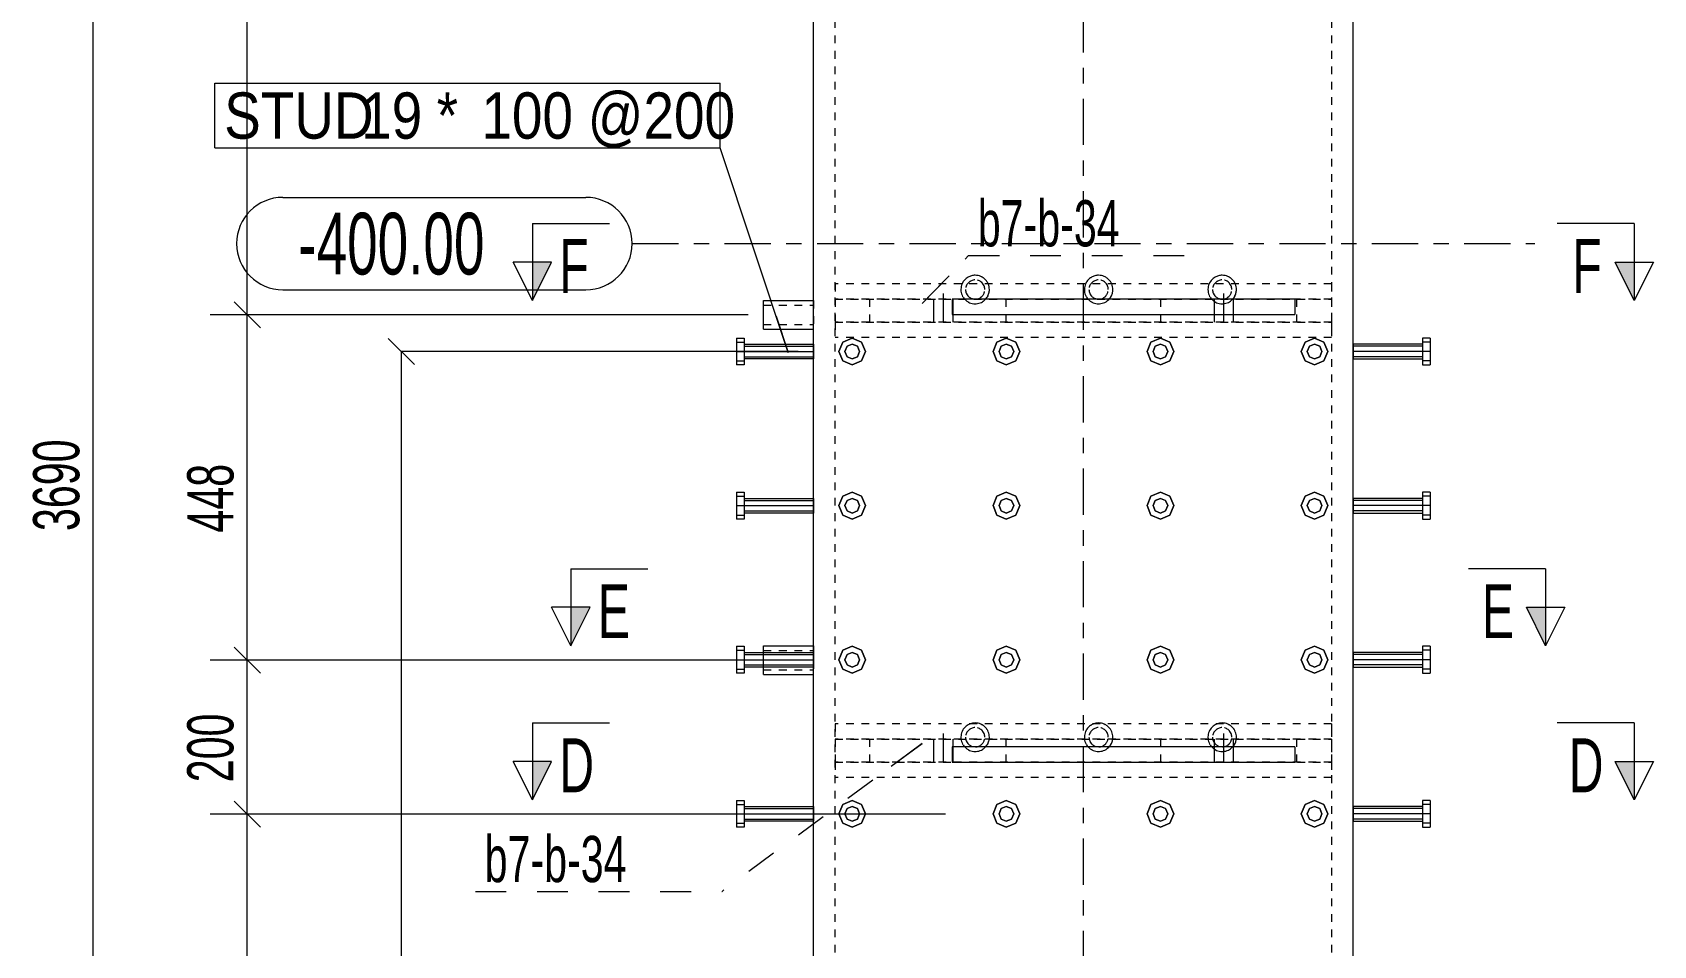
# Model space of a CAD drawing. Header units: millimetres. Extents: x 5 to 599, y 5 to 425.
# Drawn here: x 64.1 to 169.3, y 178.1 to 237.4 of the extents above; entities that cross this region are included whole.
import ezdxf

# ---------------------------------------------------------------- set-up
doc = ezdxf.new("R2010")
doc.units = ezdxf.units.MM
for name, pattern in [('XKITLINE00', [0]), ('XKITLINE02', [4, 2, -2]), ('XKITLINE03', [6, 3, -1, 1, -1]), ('XKITLINE04', [3, 0.5, -0.5, 0.5, -0.5, 0.5, -0.5])]:
    doc.linetypes.add(name, pattern=pattern)
for name, color, linetype, lineweight in [('Bolt', 7, 'Continuous', 0), ('BoltMark', 3, 'Continuous', 0), ('Part', 2, 'Continuous', 0), ('PartMark', 3, 'Continuous', 0), ('S-GRID', 1, 'Continuous', 0), ('Section', 6, 'Continuous', 0), ('Z-DIMENSIONS', 1, 'Continuous', 0)]:
    doc.layers.add(name, color=color, linetype=linetype, lineweight=lineweight)
doc.styles.add('$TD_AUDIT_GENERATED_(456E)', font='ARIAL.TTF')
doc.styles.add('romsim', font='ARIAL.TTF')

# ---------------------------------------------------------------- blocks, each defined once
blk = doc.blocks.new('*A5')
at = {"layer": 'S-GRID', "color": 1, "linetype": 'XKITLINE03', "lineweight": 0}
blk.add_line((132.32, 98.05), (132.32, 306.98), dxfattribs=at)
blk = doc.blocks.new('*A6')
at = {"layer": 'Bolt', "color": 2, "linetype": 'XKITLINE02', "lineweight": 0}
for p, q in [((140.8, 191.5), (140.8, 190)), ((141.42, 191.87), (141.42, 190)), ((142.05, 191.5), (142.05, 190))]:
    blk.add_line(p, q, dxfattribs=at)
blk = doc.blocks.new('*A7')
at = {"layer": 'Bolt', "color": 2, "linetype": 'XKITLINE02', "lineweight": 0}
for p, q in [((122.6, 191.5), (122.6, 190)), ((123.22, 191.87), (123.22, 190)), ((123.85, 191.5), (123.85, 190))]:
    blk.add_line(p, q, dxfattribs=at)
blk = doc.blocks.new('*A8')
at = {"layer": 'Bolt', "color": 2, "linetype": 'XKITLINE02', "lineweight": 0}
for p, q in [((140.8, 220.05), (140.8, 218.55)), ((141.42, 220.42), (141.42, 218.55)), ((142.05, 220.05), (142.05, 218.55))]:
    blk.add_line(p, q, dxfattribs=at)
blk = doc.blocks.new('*A9')
at = {"layer": 'Bolt', "color": 2, "linetype": 'XKITLINE02', "lineweight": 0}
for p, q in [((122.6, 220.05), (122.6, 218.55)), ((123.22, 220.42), (123.22, 218.55)), ((123.85, 220.05), (123.85, 218.55))]:
    blk.add_line(p, q, dxfattribs=at)
blk = doc.blocks.new('*A10')
at = {"layer": 'Bolt', "color": 2, "linetype": 'XKITLINE02', "lineweight": 0}
for p, q in [((140.8, 220.05), (140.8, 218.55)), ((141.42, 220.42), (141.42, 218.55)), ((142.05, 220.05), (142.05, 218.55))]:
    blk.add_line(p, q, dxfattribs=at)
blk = doc.blocks.new('*A11')
at = {"layer": 'Bolt', "color": 2, "linetype": 'XKITLINE02', "lineweight": 0}
for p, q in [((122.6, 220.05), (122.6, 218.55)), ((123.22, 220.42), (123.22, 218.55)), ((123.85, 220.05), (123.85, 218.55))]:
    blk.add_line(p, q, dxfattribs=at)
blk = doc.blocks.new('*A24')
at = {"layer": 'Part', "color": 4, "linetype": 'XKITLINE00', "lineweight": 0}
for p, q in [((114.82, 118.65), (114.82, 301.15)), ((149.82, 118.65), (149.82, 301.15))]:
    blk.add_line(p, q, dxfattribs=at)
at = {"layer": 'Part', "color": 7, "linetype": 'XKITLINE04', "lineweight": 0}
for p, q in [((116.22, 118.65), (116.22, 301.15)), ((148.42, 301.15), (148.42, 118.65))]:
    blk.add_line(p, q, dxfattribs=at)
blk = doc.blocks.new('*A25')
at = {"layer": 'Part', "color": 4, "linetype": 'XKITLINE00', "lineweight": 0}
for p, q in [((146.04, 191), (123.8, 191)), ((123.8, 191), (123.8, 190)), ((146.04, 191), (146.04, 190)), ((123.8, 190), (146.04, 190))]:
    blk.add_line(p, q, dxfattribs=at)
blk = doc.blocks.new('*A26')
at = {"layer": 'Part', "color": 4, "linetype": 'XKITLINE00', "lineweight": 0}
for p, q in [((146.04, 220.05), (123.8, 220.05)), ((123.8, 220.05), (123.8, 219.05)), ((146.04, 220.05), (146.04, 219.05)), ((123.8, 219.05), (146.04, 219.05))]:
    blk.add_line(p, q, dxfattribs=at)
blk = doc.blocks.new('*A32')
at = {"layer": 'Part', "color": 7, "linetype": 'XKITLINE04', "lineweight": 0}
for p, q in [((148.42, 190), (116.22, 190)), ((116.22, 190), (116.22, 189)), ((148.42, 190), (148.42, 189)), ((148.42, 189), (116.22, 189))]:
    blk.add_line(p, q, dxfattribs=at)
blk = doc.blocks.new('*A33')
at = {"layer": 'Part', "color": 7, "linetype": 'XKITLINE04', "lineweight": 0}
for p, q in [((116.22, 191.5), (116.22, 190)), ((116.22, 191.5), (148.42, 191.5)), ((118.47, 190), (118.47, 191.5)), ((127.32, 190), (127.32, 191.5)), ((137.32, 191.5), (137.32, 190)), ((146.17, 190), (146.17, 191.5)), ((148.42, 191.5), (148.42, 190)), ((116.22, 190), (148.42, 190))]:
    blk.add_line(p, q, dxfattribs=at)
blk = doc.blocks.new('*A34')
at = {"layer": 'Part', "color": 7, "linetype": 'XKITLINE04', "lineweight": 0}
for p, q in [((148.42, 192.5), (116.22, 192.5)), ((116.22, 192.5), (116.22, 191.5)), ((148.42, 191.5), (116.22, 191.5)), ((148.42, 192.5), (148.42, 191.5))]:
    blk.add_line(p, q, dxfattribs=at)
blk = doc.blocks.new('*A35')
at = {"layer": 'Part', "color": 7, "linetype": 'XKITLINE04', "lineweight": 0}
for p, q in [((148.42, 221.05), (116.22, 221.05)), ((116.22, 221.05), (116.22, 220.05)), ((148.42, 221.05), (148.42, 220.05)), ((148.42, 220.05), (116.22, 220.05))]:
    blk.add_line(p, q, dxfattribs=at)
blk = doc.blocks.new('*A36')
at = {"layer": 'Part', "color": 7, "linetype": 'XKITLINE04', "lineweight": 0}
for p, q in [((148.42, 218.55), (116.22, 218.55)), ((116.22, 218.55), (116.22, 217.55)), ((148.42, 218.55), (148.42, 217.55)), ((148.42, 217.55), (116.22, 217.55))]:
    blk.add_line(p, q, dxfattribs=at)
blk = doc.blocks.new('*A37')
at = {"layer": 'Part', "color": 7, "linetype": 'XKITLINE04', "lineweight": 0}
for p, q in [((116.22, 220.05), (116.22, 218.55)), ((116.22, 220.05), (148.42, 220.05)), ((118.47, 218.55), (118.47, 220.05)), ((127.32, 218.55), (127.32, 220.05)), ((137.32, 220.05), (137.32, 218.55)), ((146.17, 218.55), (146.17, 220.05)), ((148.42, 220.05), (148.42, 218.55)), ((116.22, 218.55), (148.42, 218.55))]:
    blk.add_line(p, q, dxfattribs=at)
blk = doc.blocks.new('*A47')
at = {"layer": 'Part', "color": 4, "linetype": 'XKITLINE00', "lineweight": 0}
for p, q in [((111.57, 197.55), (114.82, 197.55)), ((111.57, 195.7), (111.57, 197.55)), ((111.57, 195.7), (114.82, 195.7))]:
    blk.add_line(p, q, dxfattribs=at)
at = {"layer": 'Part', "color": 7, "linetype": 'XKITLINE04', "lineweight": 0}
for p, q in [((111.57, 197.25), (114.82, 197.25)), ((114.82, 197.55), (114.82, 195.7)), ((111.57, 196), (114.82, 196))]:
    blk.add_line(p, q, dxfattribs=at)
blk = doc.blocks.new('*A48')
at = {"layer": 'Part', "color": 7, "linetype": 'XKITLINE04', "lineweight": 0}
for p, q in [((111.57, 197.55), (114.82, 197.55)), ((111.57, 195.7), (111.57, 197.55)), ((111.57, 197.25), (114.82, 197.25)), ((114.82, 197.55), (114.82, 195.7)), ((111.57, 196), (114.82, 196)), ((111.57, 195.7), (114.82, 195.7))]:
    blk.add_line(p, q, dxfattribs=at)
blk = doc.blocks.new('*A49')
at = {"layer": 'Part', "color": 4, "linetype": 'XKITLINE00', "lineweight": 0}
for p, q in [((111.57, 219.95), (114.82, 219.95)), ((111.57, 218.1), (111.57, 219.95)), ((111.57, 218.1), (114.82, 218.1))]:
    blk.add_line(p, q, dxfattribs=at)
at = {"layer": 'Part', "color": 7, "linetype": 'XKITLINE04', "lineweight": 0}
for p, q in [((114.82, 219.95), (114.82, 218.1)), ((111.57, 219.65), (114.82, 219.65)), ((111.57, 218.4), (114.82, 218.4))]:
    blk.add_line(p, q, dxfattribs=at)
blk = doc.blocks.new('*A50')
at = {"layer": 'Part', "color": 7, "linetype": 'XKITLINE04', "lineweight": 0}
for p, q in [((111.57, 219.95), (114.82, 219.95)), ((111.57, 218.1), (111.57, 219.95)), ((114.82, 219.95), (114.82, 218.1)), ((111.57, 219.65), (114.82, 219.65)), ((111.57, 218.4), (114.82, 218.4)), ((111.57, 218.1), (114.82, 218.1))]:
    blk.add_line(p, q, dxfattribs=at)
blk = doc.blocks.new('*A51')
at = {"layer": 'Part', "color": 7, "linetype": 'XKITLINE04', "lineweight": 0}
for radius, start, end in [(0.925, 0, 180), (0.925, 150, 330), (0.925, 330, 150), (0.625, 30, 210), (0.625, 0, 180), (0.625, 210, 30), (0.925, 180, 0), (0.625, 180, 0)]:
    blk.add_arc((125.3, 220.67), radius, start, end, dxfattribs=at)
blk = doc.blocks.new('*A52')
at = {"layer": 'Part', "color": 7, "linetype": 'XKITLINE04', "lineweight": 0}
for radius, start, end in [(0.925, 0, 180), (0.925, 330, 150), (0.925, 150, 330), (0.925, 180, 0), (0.625, 30, 210), (0.625, 0, 180), (0.625, 180, 0), (0.625, 210, 30)]:
    blk.add_arc((125.3, 191.62), radius, start, end, dxfattribs=at)
blk = doc.blocks.new('*A53')
at = {"layer": 'Part', "color": 7, "linetype": 'XKITLINE04', "lineweight": 0}
for radius, start, end in [(0.925, 0, 180), (0.925, 330, 150), (0.925, 150, 330), (0.925, 180, 0), (0.625, 30, 210), (0.625, 0, 180), (0.625, 180, 0), (0.625, 210, 30)]:
    blk.add_arc((133.31, 191.62), radius, start, end, dxfattribs=at)
blk = doc.blocks.new('*A54')
at = {"layer": 'Part', "color": 7, "linetype": 'XKITLINE04', "lineweight": 0}
for radius, start, end in [(0.925, 0, 180), (0.925, 330, 150), (0.925, 150, 330), (0.925, 180, 0), (0.625, 30, 210), (0.625, 0, 180), (0.625, 180, 0), (0.625, 210, 30)]:
    blk.add_arc((141.33, 191.62), radius, start, end, dxfattribs=at)
blk = doc.blocks.new('*A56')
at = {"layer": 'Part', "color": 7, "linetype": 'XKITLINE04', "lineweight": 0}
for radius, start, end in [(0.925, 0, 180), (0.925, 150, 330), (0.925, 330, 150), (0.625, 30, 210), (0.625, 0, 180), (0.625, 210, 30), (0.925, 180, 0), (0.625, 180, 0)]:
    blk.add_arc((133.31, 220.67), radius, start, end, dxfattribs=at)
blk = doc.blocks.new('*A57')
at = {"layer": 'Part', "color": 7, "linetype": 'XKITLINE04', "lineweight": 0}
for radius, start, end in [(0.925, 0, 180), (0.925, 150, 330), (0.925, 330, 150), (0.625, 30, 210), (0.625, 0, 180), (0.625, 210, 30), (0.925, 180, 0), (0.625, 180, 0)]:
    blk.add_arc((141.33, 220.67), radius, start, end, dxfattribs=at)
blk = doc.blocks.new('*A59')
at = {"layer": 'Section'}
for points in [[(97.82, 222.45), (96.57, 219.95), (96.57, 222.45)], [(168.07, 222.45), (168.07, 219.95), (166.82, 222.45)]]:
    blk.add_hatch(color=6, dxfattribs=at).paths.add_polyline_path(points, flags=17)
at = {"layer": 'Section', "color": 6, "linetype": 'XKITLINE00', "lineweight": 0}
for p, q in [((96.57, 224.95), (101.57, 224.95)), ((96.57, 224.95), (96.57, 219.95)), ((168.07, 224.95), (163.07, 224.95)), ((168.07, 224.95), (168.07, 219.95)), ((96.57, 219.95), (95.32, 222.45)), ((97.82, 222.45), (95.32, 222.45)), ((96.57, 219.95), (97.82, 222.45)), ((166.82, 222.45), (169.32, 222.45)), ((168.07, 219.95), (166.82, 222.45)), ((169.32, 222.45), (168.07, 219.95))]:
    blk.add_line(p, q, dxfattribs=at)
at = {"layer": 'Section', "color": 6, "style": 'romsim', "width": 0.6375}
for p in [(98.32, 220.45), (164.05, 220.45)]:
    blk.add_text('F', height=3.5, dxfattribs=at).set_placement(p)
blk = doc.blocks.new('*A60')
at = {"layer": 'Section'}
for points in [[(100.32, 200.05), (99.07, 197.55), (99.07, 200.05)], [(162.32, 200.05), (162.32, 197.55), (161.07, 200.05)]]:
    blk.add_hatch(color=6, dxfattribs=at).paths.add_polyline_path(points, flags=17)
at = {"layer": 'Section', "color": 6, "linetype": 'XKITLINE00', "lineweight": 0}
for p, q in [((99.07, 202.55), (104.07, 202.55)), ((99.07, 202.55), (99.07, 197.55)), ((162.32, 202.55), (157.32, 202.55)), ((162.32, 202.55), (162.32, 197.55)), ((99.07, 197.55), (97.82, 200.05)), ((100.32, 200.05), (97.82, 200.05)), ((99.07, 197.55), (100.32, 200.05)), ((161.07, 200.05), (163.57, 200.05)), ((162.32, 197.55), (161.07, 200.05)), ((163.57, 200.05), (162.32, 197.55))]:
    blk.add_line(p, q, dxfattribs=at)
at = {"layer": 'Section', "color": 6, "style": 'romsim', "width": 0.6375}
for p in [(100.82, 198.05), (158.19, 198.05)]:
    blk.add_text('E', height=3.5, dxfattribs=at).set_placement(p)
blk = doc.blocks.new('*A61')
at = {"layer": 'Section'}
for points in [[(97.82, 190.05), (96.57, 187.55), (96.57, 190.05)], [(168.07, 190.05), (168.07, 187.55), (166.82, 190.05)]]:
    blk.add_hatch(color=6, dxfattribs=at).paths.add_polyline_path(points, flags=17)
at = {"layer": 'Section', "color": 6, "linetype": 'XKITLINE00', "lineweight": 0}
for p, q in [((96.57, 192.55), (101.57, 192.55)), ((96.57, 192.55), (96.57, 187.55)), ((168.07, 192.55), (163.07, 192.55)), ((168.07, 192.55), (168.07, 187.55)), ((96.57, 187.55), (95.32, 190.05)), ((97.82, 190.05), (95.32, 190.05)), ((96.57, 187.55), (97.82, 190.05)), ((166.82, 190.05), (169.32, 190.05)), ((168.07, 187.55), (166.82, 190.05)), ((169.32, 190.05), (168.07, 187.55))]:
    blk.add_line(p, q, dxfattribs=at)
at = {"layer": 'Section', "color": 6, "style": 'romsim', "width": 0.6375}
for p in [(98.32, 188.05), (163.82, 188.05)]:
    blk.add_text('D', height=3.5, dxfattribs=at).set_placement(p)
blk = doc.blocks.new('*A66')
at = {"layer": 'S-GRID', "color": 1, "linetype": 'XKITLINE03', "lineweight": 0}
blk.add_line((103.04, 223.65), (161.61, 223.65), dxfattribs=at)
at = {"layer": 'S-GRID', "color": 1, "style": 'romsim', "width": 0.6375}
blk.add_text('-400.00', height=4, dxfattribs=at).set_placement((81.38, 221.65))
blk = doc.blocks.new('*A67')
at = {"layer": 'S-GRID', "color": 1, "linetype": 'XKITLINE00', "lineweight": 0}
for p, q in [((80.38, 226.65), (100.04, 226.65)), ((80.38, 220.65), (100.04, 220.65))]:
    blk.add_line(p, q, dxfattribs=at)
for centre, start, end in [((80.38, 223.65), 90, 270), ((100.04, 223.65), 270, 90)]:
    blk.add_arc(centre, 3, start, end, dxfattribs=at)
blk = doc.blocks.new('*A68')
at = {"layer": 'Bolt', "color": 2, "linetype": 'XKITLINE02', "lineweight": 0}
for p, q in [((116.46, 216.65), (116.71, 217.26)), ((116.71, 217.26), (117.32, 217.52)), ((116.85, 216.65), (116.99, 216.99)), ((116.99, 216.99), (117.32, 217.12)), ((117.32, 217.52), (117.93, 217.26)), ((117.32, 217.12), (117.66, 216.99)), ((117.66, 216.99), (117.8, 216.65)), ((117.93, 217.26), (118.19, 216.65)), ((126.46, 216.65), (126.71, 217.26)), ((126.71, 217.26), (127.32, 217.52)), ((126.85, 216.65), (126.99, 216.99)), ((126.99, 216.99), (127.32, 217.12)), ((127.32, 217.52), (127.93, 217.26)), ((127.32, 217.12), (127.66, 216.99)), ((127.66, 216.99), (127.8, 216.65)), ((127.93, 217.26), (128.19, 216.65)), ((136.46, 216.65), (136.71, 217.26)), ((136.71, 217.26), (137.32, 217.52)), ((136.85, 216.65), (136.99, 216.99)), ((136.99, 216.99), (137.32, 217.12)), ((137.32, 217.52), (137.93, 217.26)), ((137.32, 217.12), (137.66, 216.99)), ((137.66, 216.99), (137.8, 216.65)), ((137.93, 217.26), (138.19, 216.65)), ((146.46, 216.65), (146.71, 217.26)), ((146.71, 217.26), (147.32, 217.52)), ((146.85, 216.65), (146.99, 216.99)), ((146.99, 216.99), (147.32, 217.12)), ((147.32, 217.52), (147.93, 217.26)), ((147.32, 217.12), (147.66, 216.99)), ((147.66, 216.99), (147.8, 216.65)), ((147.93, 217.26), (148.19, 216.65)), ((116.71, 216.04), (116.46, 216.65)), ((117.32, 215.78), (116.71, 216.04)), ((116.99, 216.31), (116.85, 216.65)), ((117.32, 216.17), (116.99, 216.31)), ((117.66, 216.31), (117.32, 216.17)), ((117.93, 216.04), (117.32, 215.78)), ((117.8, 216.65), (117.66, 216.31)), ((118.19, 216.65), (117.93, 216.04)), ((126.71, 216.04), (126.46, 216.65)), ((127.32, 215.78), (126.71, 216.04)), ((126.99, 216.31), (126.85, 216.65)), ((127.32, 216.17), (126.99, 216.31)), ((127.66, 216.31), (127.32, 216.17)), ((127.93, 216.04), (127.32, 215.78)), ((127.8, 216.65), (127.66, 216.31)), ((128.19, 216.65), (127.93, 216.04)), ((136.71, 216.04), (136.46, 216.65)), ((137.32, 215.78), (136.71, 216.04)), ((136.99, 216.31), (136.85, 216.65)), ((137.32, 216.17), (136.99, 216.31)), ((137.66, 216.31), (137.32, 216.17)), ((137.93, 216.04), (137.32, 215.78)), ((137.8, 216.65), (137.66, 216.31)), ((138.19, 216.65), (137.93, 216.04)), ((146.71, 216.04), (146.46, 216.65)), ((147.32, 215.78), (146.71, 216.04)), ((146.99, 216.31), (146.85, 216.65)), ((147.32, 216.17), (146.99, 216.31)), ((147.66, 216.31), (147.32, 216.17)), ((147.93, 216.04), (147.32, 215.78)), ((147.8, 216.65), (147.66, 216.31)), ((148.19, 216.65), (147.93, 216.04)), ((116.46, 206.65), (116.71, 207.26)), ((116.71, 207.26), (117.32, 207.52)), ((117.32, 207.52), (117.93, 207.26)), ((117.93, 207.26), (118.19, 206.65)), ((126.46, 206.65), (126.71, 207.26)), ((126.71, 207.26), (127.32, 207.52)), ((127.32, 207.52), (127.93, 207.26)), ((127.93, 207.26), (128.19, 206.65)), ((136.46, 206.65), (136.71, 207.26)), ((136.71, 207.26), (137.32, 207.52)), ((137.32, 207.52), (137.93, 207.26)), ((137.93, 207.26), (138.19, 206.65)), ((146.46, 206.65), (146.71, 207.26)), ((146.71, 207.26), (147.32, 207.52)), ((147.32, 207.52), (147.93, 207.26)), ((147.93, 207.26), (148.19, 206.65)), ((116.71, 206.04), (116.46, 206.65)), ((116.85, 206.65), (116.99, 206.99)), ((116.99, 206.31), (116.85, 206.65)), ((116.99, 206.99), (117.32, 207.12)), ((117.32, 206.17), (116.99, 206.31)), ((117.32, 207.12), (117.66, 206.99)), ((117.66, 206.31), (117.32, 206.17)), ((117.66, 206.99), (117.8, 206.65)), ((117.8, 206.65), (117.66, 206.31)), ((118.19, 206.65), (117.93, 206.04)), ((126.71, 206.04), (126.46, 206.65)), ((126.85, 206.65), (126.99, 206.99)), ((126.99, 206.31), (126.85, 206.65)), ((126.99, 206.99), (127.32, 207.12)), ((127.32, 206.17), (126.99, 206.31)), ((127.32, 207.12), (127.66, 206.99)), ((127.66, 206.31), (127.32, 206.17)), ((127.66, 206.99), (127.8, 206.65)), ((127.8, 206.65), (127.66, 206.31)), ((128.19, 206.65), (127.93, 206.04)), ((136.71, 206.04), (136.46, 206.65)), ((136.85, 206.65), (136.99, 206.99)), ((136.99, 206.31), (136.85, 206.65)), ((136.99, 206.99), (137.32, 207.12)), ((137.32, 206.17), (136.99, 206.31)), ((137.32, 207.12), (137.66, 206.99)), ((137.66, 206.31), (137.32, 206.17)), ((137.66, 206.99), (137.8, 206.65)), ((137.8, 206.65), (137.66, 206.31)), ((138.19, 206.65), (137.93, 206.04)), ((146.71, 206.04), (146.46, 206.65)), ((146.85, 206.65), (146.99, 206.99)), ((146.99, 206.31), (146.85, 206.65)), ((146.99, 206.99), (147.32, 207.12)), ((147.32, 206.17), (146.99, 206.31)), ((147.32, 207.12), (147.66, 206.99)), ((147.66, 206.31), (147.32, 206.17)), ((147.66, 206.99), (147.8, 206.65)), ((147.8, 206.65), (147.66, 206.31)), ((148.19, 206.65), (147.93, 206.04)), ((117.32, 205.78), (116.71, 206.04)), ((117.93, 206.04), (117.32, 205.78)), ((127.32, 205.78), (126.71, 206.04)), ((127.93, 206.04), (127.32, 205.78)), ((137.32, 205.78), (136.71, 206.04)), ((137.93, 206.04), (137.32, 205.78)), ((147.32, 205.78), (146.71, 206.04)), ((147.93, 206.04), (147.32, 205.78)), ((116.46, 196.65), (116.71, 197.26)), ((116.71, 197.26), (117.32, 197.52)), ((116.85, 196.65), (116.99, 196.99)), ((116.99, 196.99), (117.32, 197.12)), ((117.32, 197.52), (117.93, 197.26)), ((117.32, 197.12), (117.66, 196.99)), ((117.66, 196.99), (117.8, 196.65)), ((117.93, 197.26), (118.19, 196.65)), ((126.46, 196.65), (126.71, 197.26)), ((126.71, 197.26), (127.32, 197.52)), ((126.85, 196.65), (126.99, 196.99)), ((126.99, 196.99), (127.32, 197.12)), ((127.32, 197.52), (127.93, 197.26)), ((127.32, 197.12), (127.66, 196.99)), ((127.66, 196.99), (127.8, 196.65)), ((127.93, 197.26), (128.19, 196.65)), ((136.46, 196.65), (136.71, 197.26)), ((136.71, 197.26), (137.32, 197.52)), ((136.85, 196.65), (136.99, 196.99)), ((136.99, 196.99), (137.32, 197.12)), ((137.32, 197.52), (137.93, 197.26)), ((137.32, 197.12), (137.66, 196.99)), ((137.66, 196.99), (137.8, 196.65)), ((137.93, 197.26), (138.19, 196.65)), ((146.46, 196.65), (146.71, 197.26)), ((146.71, 197.26), (147.32, 197.52)), ((146.85, 196.65), (146.99, 196.99)), ((146.99, 196.99), (147.32, 197.12)), ((147.32, 197.52), (147.93, 197.26)), ((147.32, 197.12), (147.66, 196.99)), ((147.66, 196.99), (147.8, 196.65)), ((147.93, 197.26), (148.19, 196.65)), ((116.71, 196.04), (116.46, 196.65)), ((117.32, 195.78), (116.71, 196.04)), ((116.99, 196.31), (116.85, 196.65)), ((117.32, 196.17), (116.99, 196.31)), ((117.66, 196.31), (117.32, 196.17)), ((117.93, 196.04), (117.32, 195.78)), ((117.8, 196.65), (117.66, 196.31)), ((118.19, 196.65), (117.93, 196.04)), ((126.71, 196.04), (126.46, 196.65)), ((127.32, 195.78), (126.71, 196.04)), ((126.99, 196.31), (126.85, 196.65)), ((127.32, 196.17), (126.99, 196.31)), ((127.66, 196.31), (127.32, 196.17)), ((127.93, 196.04), (127.32, 195.78)), ((127.8, 196.65), (127.66, 196.31)), ((128.19, 196.65), (127.93, 196.04)), ((136.71, 196.04), (136.46, 196.65)), ((137.32, 195.78), (136.71, 196.04)), ((136.99, 196.31), (136.85, 196.65)), ((137.32, 196.17), (136.99, 196.31)), ((137.66, 196.31), (137.32, 196.17)), ((137.93, 196.04), (137.32, 195.78)), ((137.8, 196.65), (137.66, 196.31)), ((138.19, 196.65), (137.93, 196.04)), ((146.71, 196.04), (146.46, 196.65)), ((147.32, 195.78), (146.71, 196.04)), ((146.99, 196.31), (146.85, 196.65)), ((147.32, 196.17), (146.99, 196.31)), ((147.66, 196.31), (147.32, 196.17)), ((147.93, 196.04), (147.32, 195.78)), ((147.8, 196.65), (147.66, 196.31)), ((148.19, 196.65), (147.93, 196.04)), ((116.46, 186.65), (116.71, 187.26)), ((116.71, 187.26), (117.32, 187.52)), ((117.32, 187.52), (117.93, 187.26)), ((117.93, 187.26), (118.19, 186.65)), ((126.46, 186.65), (126.71, 187.26)), ((126.71, 187.26), (127.32, 187.52)), ((127.32, 187.52), (127.93, 187.26)), ((127.93, 187.26), (128.19, 186.65)), ((136.46, 186.65), (136.71, 187.26)), ((136.71, 187.26), (137.32, 187.52)), ((137.32, 187.52), (137.93, 187.26)), ((137.93, 187.26), (138.19, 186.65)), ((146.46, 186.65), (146.71, 187.26)), ((146.71, 187.26), (147.32, 187.52)), ((147.32, 187.52), (147.93, 187.26)), ((147.93, 187.26), (148.19, 186.65)), ((116.71, 186.04), (116.46, 186.65)), ((116.85, 186.65), (116.99, 186.99)), ((116.99, 186.31), (116.85, 186.65)), ((116.99, 186.99), (117.32, 187.12)), ((117.32, 186.17), (116.99, 186.31)), ((117.32, 187.12), (117.66, 186.99)), ((117.66, 186.31), (117.32, 186.17)), ((117.66, 186.99), (117.8, 186.65)), ((117.8, 186.65), (117.66, 186.31)), ((118.19, 186.65), (117.93, 186.04)), ((126.71, 186.04), (126.46, 186.65)), ((126.85, 186.65), (126.99, 186.99)), ((126.99, 186.31), (126.85, 186.65)), ((126.99, 186.99), (127.32, 187.12)), ((127.32, 186.17), (126.99, 186.31)), ((127.32, 187.12), (127.66, 186.99)), ((127.66, 186.31), (127.32, 186.17)), ((127.66, 186.99), (127.8, 186.65)), ((127.8, 186.65), (127.66, 186.31)), ((128.19, 186.65), (127.93, 186.04)), ((136.71, 186.04), (136.46, 186.65)), ((136.85, 186.65), (136.99, 186.99)), ((136.99, 186.31), (136.85, 186.65)), ((136.99, 186.99), (137.32, 187.12)), ((137.32, 186.17), (136.99, 186.31)), ((137.32, 187.12), (137.66, 186.99)), ((137.66, 186.31), (137.32, 186.17)), ((137.66, 186.99), (137.8, 186.65)), ((137.8, 186.65), (137.66, 186.31)), ((138.19, 186.65), (137.93, 186.04)), ((146.71, 186.04), (146.46, 186.65)), ((146.85, 186.65), (146.99, 186.99)), ((146.99, 186.31), (146.85, 186.65)), ((146.99, 186.99), (147.32, 187.12)), ((147.32, 186.17), (146.99, 186.31)), ((147.32, 187.12), (147.66, 186.99)), ((147.66, 186.31), (147.32, 186.17)), ((147.66, 186.99), (147.8, 186.65)), ((147.8, 186.65), (147.66, 186.31)), ((148.19, 186.65), (147.93, 186.04)), ((117.32, 185.78), (116.71, 186.04)), ((117.93, 186.04), (117.32, 185.78)), ((127.32, 185.78), (126.71, 186.04)), ((127.93, 186.04), (127.32, 185.78)), ((137.32, 185.78), (136.71, 186.04)), ((137.93, 186.04), (137.32, 185.78)), ((147.32, 185.78), (146.71, 186.04)), ((147.93, 186.04), (147.32, 185.78))]:
    blk.add_line(p, q, dxfattribs=at)
blk = doc.blocks.new('*A69')
at = {"layer": 'Bolt', "color": 2, "linetype": 'XKITLINE00', "lineweight": 0}
for p, q in [((116.71, 217.26), (116.46, 216.65)), ((117.32, 217.52), (116.71, 217.26)), ((116.99, 216.99), (116.85, 216.65)), ((117.32, 217.12), (116.99, 216.99)), ((117.93, 217.26), (117.32, 217.52)), ((117.66, 216.99), (117.32, 217.12)), ((117.8, 216.65), (117.66, 216.99)), ((118.19, 216.65), (117.93, 217.26)), ((126.71, 217.26), (126.46, 216.65)), ((127.32, 217.52), (126.71, 217.26)), ((126.99, 216.99), (126.85, 216.65)), ((127.32, 217.12), (126.99, 216.99)), ((127.93, 217.26), (127.32, 217.52)), ((127.66, 216.99), (127.32, 217.12)), ((127.8, 216.65), (127.66, 216.99)), ((128.19, 216.65), (127.93, 217.26)), ((136.71, 217.26), (136.46, 216.65)), ((137.32, 217.52), (136.71, 217.26)), ((136.99, 216.99), (136.85, 216.65)), ((137.32, 217.12), (136.99, 216.99)), ((137.93, 217.26), (137.32, 217.52)), ((137.66, 216.99), (137.32, 217.12)), ((137.8, 216.65), (137.66, 216.99)), ((138.19, 216.65), (137.93, 217.26)), ((146.71, 217.26), (146.46, 216.65)), ((147.32, 217.52), (146.71, 217.26)), ((146.99, 216.99), (146.85, 216.65)), ((147.32, 217.12), (146.99, 216.99)), ((147.93, 217.26), (147.32, 217.52)), ((147.66, 216.99), (147.32, 217.12)), ((147.8, 216.65), (147.66, 216.99)), ((148.19, 216.65), (147.93, 217.26)), ((116.46, 216.65), (116.71, 216.04)), ((116.71, 216.04), (117.32, 215.78)), ((116.85, 216.65), (116.99, 216.31)), ((116.99, 216.31), (117.32, 216.17)), ((117.32, 216.17), (117.66, 216.31)), ((117.32, 215.78), (117.93, 216.04)), ((117.66, 216.31), (117.8, 216.65)), ((117.93, 216.04), (118.19, 216.65)), ((126.46, 216.65), (126.71, 216.04)), ((126.71, 216.04), (127.32, 215.78)), ((126.85, 216.65), (126.99, 216.31)), ((126.99, 216.31), (127.32, 216.17)), ((127.32, 216.17), (127.66, 216.31)), ((127.32, 215.78), (127.93, 216.04)), ((127.66, 216.31), (127.8, 216.65)), ((127.93, 216.04), (128.19, 216.65)), ((136.46, 216.65), (136.71, 216.04)), ((136.71, 216.04), (137.32, 215.78)), ((136.85, 216.65), (136.99, 216.31)), ((136.99, 216.31), (137.32, 216.17)), ((137.32, 216.17), (137.66, 216.31)), ((137.32, 215.78), (137.93, 216.04)), ((137.66, 216.31), (137.8, 216.65)), ((137.93, 216.04), (138.19, 216.65)), ((146.46, 216.65), (146.71, 216.04)), ((146.71, 216.04), (147.32, 215.78)), ((146.85, 216.65), (146.99, 216.31)), ((146.99, 216.31), (147.32, 216.17)), ((147.32, 216.17), (147.66, 216.31)), ((147.32, 215.78), (147.93, 216.04)), ((147.66, 216.31), (147.8, 216.65)), ((147.93, 216.04), (148.19, 216.65)), ((116.71, 207.26), (116.46, 206.65)), ((117.32, 207.52), (116.71, 207.26)), ((117.93, 207.26), (117.32, 207.52)), ((118.19, 206.65), (117.93, 207.26)), ((126.71, 207.26), (126.46, 206.65)), ((127.32, 207.52), (126.71, 207.26)), ((127.93, 207.26), (127.32, 207.52)), ((128.19, 206.65), (127.93, 207.26)), ((136.71, 207.26), (136.46, 206.65)), ((137.32, 207.52), (136.71, 207.26)), ((137.93, 207.26), (137.32, 207.52)), ((138.19, 206.65), (137.93, 207.26)), ((146.71, 207.26), (146.46, 206.65)), ((147.32, 207.52), (146.71, 207.26)), ((147.93, 207.26), (147.32, 207.52)), ((148.19, 206.65), (147.93, 207.26)), ((116.46, 206.65), (116.71, 206.04)), ((116.99, 206.99), (116.85, 206.65)), ((116.85, 206.65), (116.99, 206.31)), ((117.32, 207.12), (116.99, 206.99)), ((116.99, 206.31), (117.32, 206.17)), ((117.66, 206.99), (117.32, 207.12)), ((117.32, 206.17), (117.66, 206.31)), ((117.8, 206.65), (117.66, 206.99)), ((117.66, 206.31), (117.8, 206.65)), ((117.93, 206.04), (118.19, 206.65)), ((126.46, 206.65), (126.71, 206.04)), ((126.99, 206.99), (126.85, 206.65)), ((126.85, 206.65), (126.99, 206.31)), ((127.32, 207.12), (126.99, 206.99)), ((126.99, 206.31), (127.32, 206.17)), ((127.66, 206.99), (127.32, 207.12)), ((127.32, 206.17), (127.66, 206.31)), ((127.8, 206.65), (127.66, 206.99)), ((127.66, 206.31), (127.8, 206.65)), ((127.93, 206.04), (128.19, 206.65)), ((136.46, 206.65), (136.71, 206.04)), ((136.99, 206.99), (136.85, 206.65)), ((136.85, 206.65), (136.99, 206.31)), ((137.32, 207.12), (136.99, 206.99)), ((136.99, 206.31), (137.32, 206.17)), ((137.66, 206.99), (137.32, 207.12)), ((137.32, 206.17), (137.66, 206.31)), ((137.8, 206.65), (137.66, 206.99)), ((137.66, 206.31), (137.8, 206.65)), ((137.93, 206.04), (138.19, 206.65)), ((146.46, 206.65), (146.71, 206.04)), ((146.99, 206.99), (146.85, 206.65)), ((146.85, 206.65), (146.99, 206.31)), ((147.32, 207.12), (146.99, 206.99)), ((146.99, 206.31), (147.32, 206.17)), ((147.66, 206.99), (147.32, 207.12)), ((147.32, 206.17), (147.66, 206.31)), ((147.8, 206.65), (147.66, 206.99)), ((147.66, 206.31), (147.8, 206.65)), ((147.93, 206.04), (148.19, 206.65)), ((116.71, 206.04), (117.32, 205.78)), ((117.32, 205.78), (117.93, 206.04)), ((126.71, 206.04), (127.32, 205.78)), ((127.32, 205.78), (127.93, 206.04)), ((136.71, 206.04), (137.32, 205.78)), ((137.32, 205.78), (137.93, 206.04)), ((146.71, 206.04), (147.32, 205.78)), ((147.32, 205.78), (147.93, 206.04)), ((116.71, 197.26), (116.46, 196.65)), ((117.32, 197.52), (116.71, 197.26)), ((116.99, 196.99), (116.85, 196.65)), ((117.32, 197.12), (116.99, 196.99)), ((117.93, 197.26), (117.32, 197.52)), ((117.66, 196.99), (117.32, 197.12)), ((117.8, 196.65), (117.66, 196.99)), ((118.19, 196.65), (117.93, 197.26)), ((126.71, 197.26), (126.46, 196.65)), ((127.32, 197.52), (126.71, 197.26)), ((126.99, 196.99), (126.85, 196.65)), ((127.32, 197.12), (126.99, 196.99)), ((127.93, 197.26), (127.32, 197.52)), ((127.66, 196.99), (127.32, 197.12)), ((127.8, 196.65), (127.66, 196.99)), ((128.19, 196.65), (127.93, 197.26)), ((136.71, 197.26), (136.46, 196.65)), ((137.32, 197.52), (136.71, 197.26)), ((136.99, 196.99), (136.85, 196.65)), ((137.32, 197.12), (136.99, 196.99)), ((137.93, 197.26), (137.32, 197.52)), ((137.66, 196.99), (137.32, 197.12)), ((137.8, 196.65), (137.66, 196.99)), ((138.19, 196.65), (137.93, 197.26)), ((146.71, 197.26), (146.46, 196.65)), ((147.32, 197.52), (146.71, 197.26)), ((146.99, 196.99), (146.85, 196.65)), ((147.32, 197.12), (146.99, 196.99)), ((147.93, 197.26), (147.32, 197.52)), ((147.66, 196.99), (147.32, 197.12)), ((147.8, 196.65), (147.66, 196.99)), ((148.19, 196.65), (147.93, 197.26)), ((116.46, 196.65), (116.71, 196.04)), ((116.71, 196.04), (117.32, 195.78)), ((116.85, 196.65), (116.99, 196.31)), ((116.99, 196.31), (117.32, 196.17)), ((117.32, 196.17), (117.66, 196.31)), ((117.32, 195.78), (117.93, 196.04)), ((117.66, 196.31), (117.8, 196.65)), ((117.93, 196.04), (118.19, 196.65)), ((126.46, 196.65), (126.71, 196.04)), ((126.71, 196.04), (127.32, 195.78)), ((126.85, 196.65), (126.99, 196.31)), ((126.99, 196.31), (127.32, 196.17)), ((127.32, 196.17), (127.66, 196.31)), ((127.32, 195.78), (127.93, 196.04)), ((127.66, 196.31), (127.8, 196.65)), ((127.93, 196.04), (128.19, 196.65)), ((136.46, 196.65), (136.71, 196.04)), ((136.71, 196.04), (137.32, 195.78)), ((136.85, 196.65), (136.99, 196.31)), ((136.99, 196.31), (137.32, 196.17)), ((137.32, 196.17), (137.66, 196.31)), ((137.32, 195.78), (137.93, 196.04)), ((137.66, 196.31), (137.8, 196.65)), ((137.93, 196.04), (138.19, 196.65)), ((146.46, 196.65), (146.71, 196.04)), ((146.71, 196.04), (147.32, 195.78)), ((146.85, 196.65), (146.99, 196.31)), ((146.99, 196.31), (147.32, 196.17)), ((147.32, 196.17), (147.66, 196.31)), ((147.32, 195.78), (147.93, 196.04)), ((147.66, 196.31), (147.8, 196.65)), ((147.93, 196.04), (148.19, 196.65)), ((116.71, 187.26), (116.46, 186.65)), ((117.32, 187.52), (116.71, 187.26)), ((117.93, 187.26), (117.32, 187.52)), ((118.19, 186.65), (117.93, 187.26)), ((126.71, 187.26), (126.46, 186.65)), ((127.32, 187.52), (126.71, 187.26)), ((127.93, 187.26), (127.32, 187.52)), ((128.19, 186.65), (127.93, 187.26)), ((136.71, 187.26), (136.46, 186.65)), ((137.32, 187.52), (136.71, 187.26)), ((137.93, 187.26), (137.32, 187.52)), ((138.19, 186.65), (137.93, 187.26)), ((146.71, 187.26), (146.46, 186.65)), ((147.32, 187.52), (146.71, 187.26)), ((147.93, 187.26), (147.32, 187.52)), ((148.19, 186.65), (147.93, 187.26)), ((116.46, 186.65), (116.71, 186.04)), ((116.99, 186.99), (116.85, 186.65)), ((116.85, 186.65), (116.99, 186.31)), ((117.32, 187.12), (116.99, 186.99)), ((116.99, 186.31), (117.32, 186.17)), ((117.66, 186.99), (117.32, 187.12)), ((117.32, 186.17), (117.66, 186.31)), ((117.8, 186.65), (117.66, 186.99)), ((117.66, 186.31), (117.8, 186.65)), ((117.93, 186.04), (118.19, 186.65)), ((126.46, 186.65), (126.71, 186.04)), ((126.99, 186.99), (126.85, 186.65)), ((126.85, 186.65), (126.99, 186.31)), ((127.32, 187.12), (126.99, 186.99)), ((126.99, 186.31), (127.32, 186.17)), ((127.66, 186.99), (127.32, 187.12)), ((127.32, 186.17), (127.66, 186.31)), ((127.8, 186.65), (127.66, 186.99)), ((127.66, 186.31), (127.8, 186.65)), ((127.93, 186.04), (128.19, 186.65)), ((136.46, 186.65), (136.71, 186.04)), ((136.99, 186.99), (136.85, 186.65)), ((136.85, 186.65), (136.99, 186.31)), ((137.32, 187.12), (136.99, 186.99)), ((136.99, 186.31), (137.32, 186.17)), ((137.66, 186.99), (137.32, 187.12)), ((137.32, 186.17), (137.66, 186.31)), ((137.8, 186.65), (137.66, 186.99)), ((137.66, 186.31), (137.8, 186.65)), ((137.93, 186.04), (138.19, 186.65)), ((146.46, 186.65), (146.71, 186.04)), ((146.99, 186.99), (146.85, 186.65)), ((146.85, 186.65), (146.99, 186.31)), ((147.32, 187.12), (146.99, 186.99)), ((146.99, 186.31), (147.32, 186.17)), ((147.66, 186.99), (147.32, 187.12)), ((147.32, 186.17), (147.66, 186.31)), ((147.8, 186.65), (147.66, 186.99)), ((147.66, 186.31), (147.8, 186.65)), ((147.93, 186.04), (148.19, 186.65)), ((116.71, 186.04), (117.32, 185.78)), ((117.32, 185.78), (117.93, 186.04)), ((126.71, 186.04), (127.32, 185.78)), ((127.32, 185.78), (127.93, 186.04)), ((136.71, 186.04), (137.32, 185.78)), ((137.32, 185.78), (137.93, 186.04)), ((146.71, 186.04), (147.32, 185.78)), ((147.32, 185.78), (147.93, 186.04))]:
    blk.add_line(p, q, dxfattribs=at)
blk = doc.blocks.new('*A70')
at = {"layer": 'Bolt', "color": 2, "linetype": 'XKITLINE00', "lineweight": 0}
for p, q in [((154.32, 217.12), (149.82, 217.12)), ((154.32, 216.99), (149.82, 216.99)), ((154.32, 217.52), (154.32, 215.78)), ((154.82, 217.52), (154.32, 217.52)), ((154.82, 217.26), (154.32, 217.26)), ((154.82, 217.52), (154.82, 215.78)), ((154.82, 216.65), (149.82, 216.65)), ((154.32, 216.31), (149.82, 216.31)), ((149.82, 216.17), (154.32, 216.17)), ((154.82, 216.04), (154.32, 216.04)), ((154.32, 215.78), (154.82, 215.78)), ((154.32, 207.52), (154.32, 205.78)), ((154.82, 207.52), (154.32, 207.52)), ((154.82, 207.26), (154.32, 207.26)), ((154.82, 207.52), (154.82, 205.78)), ((154.32, 207.12), (149.82, 207.12)), ((154.32, 206.99), (149.82, 206.99)), ((154.82, 206.65), (149.82, 206.65)), ((154.32, 206.31), (149.82, 206.31)), ((149.82, 206.17), (154.32, 206.17)), ((154.82, 206.04), (154.32, 206.04)), ((154.32, 205.78), (154.82, 205.78)), ((154.32, 197.12), (149.82, 197.12)), ((154.32, 196.99), (149.82, 196.99)), ((154.32, 197.52), (154.32, 195.78)), ((154.82, 197.52), (154.32, 197.52)), ((154.82, 197.26), (154.32, 197.26)), ((154.82, 197.52), (154.82, 195.78)), ((154.82, 196.65), (149.82, 196.65)), ((154.32, 196.31), (149.82, 196.31)), ((149.82, 196.17), (154.32, 196.17)), ((154.82, 196.04), (154.32, 196.04)), ((154.32, 195.78), (154.82, 195.78)), ((154.32, 187.52), (154.32, 185.78)), ((154.82, 187.52), (154.32, 187.52)), ((154.82, 187.26), (154.32, 187.26)), ((154.82, 187.52), (154.82, 185.78)), ((154.32, 187.12), (149.82, 187.12)), ((154.32, 186.99), (149.82, 186.99)), ((154.82, 186.65), (149.82, 186.65)), ((154.32, 186.31), (149.82, 186.31)), ((149.82, 186.17), (154.32, 186.17)), ((154.82, 186.04), (154.32, 186.04)), ((154.32, 185.78), (154.82, 185.78))]:
    blk.add_line(p, q, dxfattribs=at)
at = {"layer": 'Bolt', "color": 2, "linetype": 'XKITLINE02', "lineweight": 0}
for p, q in [((149.82, 217.12), (149.82, 216.17)), ((149.82, 207.12), (149.82, 206.17)), ((149.82, 197.12), (149.82, 196.17)), ((149.82, 187.12), (149.82, 186.17))]:
    blk.add_line(p, q, dxfattribs=at)
blk = doc.blocks.new('*A71')
at = {"layer": 'Bolt', "color": 2, "linetype": 'XKITLINE00', "lineweight": 0}
for p, q in [((109.82, 217.52), (109.82, 215.78)), ((109.82, 217.52), (110.32, 217.52)), ((109.82, 217.26), (110.32, 217.26)), ((110.32, 217.52), (110.32, 215.78)), ((110.32, 217.12), (114.82, 217.12)), ((110.32, 216.99), (114.82, 216.99)), ((109.82, 216.65), (114.82, 216.65)), ((109.82, 216.04), (110.32, 216.04)), ((110.32, 215.78), (109.82, 215.78)), ((110.32, 216.31), (114.82, 216.31)), ((114.82, 216.17), (110.32, 216.17)), ((109.82, 207.52), (109.82, 205.78)), ((109.82, 207.52), (110.32, 207.52)), ((109.82, 207.26), (110.32, 207.26)), ((110.32, 207.52), (110.32, 205.78)), ((109.82, 206.65), (114.82, 206.65)), ((110.32, 207.12), (114.82, 207.12)), ((110.32, 206.99), (114.82, 206.99)), ((110.32, 206.31), (114.82, 206.31)), ((109.82, 206.04), (110.32, 206.04)), ((110.32, 205.78), (109.82, 205.78)), ((114.82, 206.17), (110.32, 206.17)), ((109.82, 197.52), (109.82, 195.78)), ((109.82, 197.52), (110.32, 197.52)), ((109.82, 197.26), (110.32, 197.26)), ((110.32, 197.52), (110.32, 195.78)), ((110.32, 197.12), (114.82, 197.12)), ((110.32, 196.99), (114.82, 196.99)), ((109.82, 196.65), (114.82, 196.65)), ((109.82, 196.04), (110.32, 196.04)), ((110.32, 195.78), (109.82, 195.78)), ((110.32, 196.31), (114.82, 196.31)), ((114.82, 196.17), (110.32, 196.17)), ((109.82, 187.52), (109.82, 185.78)), ((109.82, 187.52), (110.32, 187.52)), ((109.82, 187.26), (110.32, 187.26)), ((110.32, 187.52), (110.32, 185.78)), ((109.82, 186.65), (114.82, 186.65)), ((110.32, 187.12), (114.82, 187.12)), ((110.32, 186.99), (114.82, 186.99)), ((110.32, 186.31), (114.82, 186.31)), ((109.82, 186.04), (110.32, 186.04)), ((110.32, 185.78), (109.82, 185.78)), ((114.82, 186.17), (110.32, 186.17))]:
    blk.add_line(p, q, dxfattribs=at)
at = {"layer": 'Bolt', "color": 2, "linetype": 'XKITLINE02', "lineweight": 0}
for p, q in [((114.82, 217.12), (114.82, 216.17)), ((114.82, 207.12), (114.82, 206.17)), ((114.82, 197.12), (114.82, 196.17)), ((114.82, 187.12), (114.82, 186.17))]:
    blk.add_line(p, q, dxfattribs=at)
blk = doc.blocks.new('*A84')
at = {"layer": 'Bolt', "color": 2, "linetype": 'XKITLINE02', "lineweight": 0}
for p, q in [((140.8, 191.5), (140.8, 190)), ((141.42, 191.87), (141.42, 190)), ((142.05, 191.5), (142.05, 190))]:
    blk.add_line(p, q, dxfattribs=at)
blk = doc.blocks.new('*A85')
at = {"layer": 'Bolt', "color": 2, "linetype": 'XKITLINE02', "lineweight": 0}
for p, q in [((122.6, 191.5), (122.6, 190)), ((123.22, 191.87), (123.22, 190)), ((123.85, 191.5), (123.85, 190))]:
    blk.add_line(p, q, dxfattribs=at)
blk = doc.blocks.new('*A249')
at = {"layer": 'Z-DIMENSIONS', "color": 3, "linetype": 'XKITLINE00', "lineweight": 0}
blk.add_line((68.07, 116.65), (68.07, 301.15), dxfattribs=at)
at = {"layer": 'Z-DIMENSIONS', "color": 7, "style": 'romsim', "width": 0.6375}
blk.add_text('3690', height=3, rotation=90.0002, dxfattribs=at).set_placement((67.17, 205))
blk = doc.blocks.new('*A250')
at = {"layer": 'Z-DIMENSIONS', "color": 3, "linetype": 'XKITLINE00', "lineweight": 0}
for p, q in [((77.22, 187.47), (78.92, 185.78)), ((123.37, 186.62), (75.67, 186.62)), ((78.07, 116.65), (78.07, 186.62))]:
    blk.add_line(p, q, dxfattribs=at)
at = {"layer": 'Z-DIMENSIONS', "color": 7}
blk.add_point((78.07, 186.62), dxfattribs=at)
blk = doc.blocks.new('*A253')
at = {"layer": 'Z-DIMENSIONS', "color": 3, "linetype": 'XKITLINE00', "lineweight": 0}
for p, q in [((78.07, 219.02), (78.07, 295.4)), ((77.22, 219.87), (78.92, 218.18)), ((110.57, 219.02), (75.67, 219.02))]:
    blk.add_line(p, q, dxfattribs=at)
at = {"layer": 'Z-DIMENSIONS', "color": 7}
blk.add_point((78.07, 219.02), dxfattribs=at)
blk = doc.blocks.new('*A255')
at = {"layer": 'Z-DIMENSIONS', "color": 3, "linetype": 'XKITLINE00', "lineweight": 0}
blk.add_line((88.07, 176.65), (88.07, 186.65), dxfattribs=at)
blk = doc.blocks.new('*A256')
at = {"layer": 'Z-DIMENSIONS', "color": 3, "linetype": 'XKITLINE00', "lineweight": 0}
blk.add_line((88.07, 186.65), (88.07, 196.65), dxfattribs=at)
blk = doc.blocks.new('*A257')
at = {"layer": 'Z-DIMENSIONS', "color": 3, "linetype": 'XKITLINE00', "lineweight": 0}
blk.add_line((88.07, 196.65), (88.07, 206.65), dxfattribs=at)
blk = doc.blocks.new('*A258')
at = {"layer": 'Z-DIMENSIONS', "color": 3, "linetype": 'XKITLINE00', "lineweight": 0}
for p, q in [((87.22, 217.5), (88.92, 215.8)), ((88.07, 206.65), (88.07, 216.65)), ((113.82, 216.65), (88.07, 216.65))]:
    blk.add_line(p, q, dxfattribs=at)
at = {"layer": 'Z-DIMENSIONS', "color": 3}
blk.add_point((88.07, 216.65), dxfattribs=at)
blk = doc.blocks.new('*A262')
at = {"layer": 'BoltMark', "color": 6, "linetype": 'XKITLINE00', "lineweight": 0}
for p, q in [((75.97, 234.06), (108.76, 234.06)), ((75.97, 229.86), (75.97, 234.06)), ((108.76, 229.86), (108.76, 234.06)), ((75.97, 229.86), (108.76, 229.86)), ((113.17, 216.58), (108.76, 229.86)), ((112.38, 218.95), (113.17, 216.58))]:
    blk.add_line(p, q, dxfattribs=at)
at = {"layer": 'BoltMark', "color": 7, "style": '$TD_AUDIT_GENERATED_(456E)', "width": 0.85}
for s, p in [('@200', (100.16, 230.46)), ('STUD', (76.57, 230.46)), ('19', (85.46, 230.46)), ('*', (90.36, 230.46)), ('100', (93.26, 230.46))]:
    blk.add_text(s, height=3, dxfattribs=at).set_placement(p)
blk = doc.blocks.new('*A266')
at = {"layer": 'PartMark', "color": 7, "linetype": 'XKITLINE02', "lineweight": 0}
for p in [(121.87, 191.22), (92.87, 181.62)]:
    blk.add_line(p, (108.88, 181.62), dxfattribs=at)
at = {"layer": 'PartMark', "color": 7, "linetype": 'XKITLINE00', "lineweight": 0}
blk.add_line((119.86, 189.74), (121.87, 191.22), dxfattribs=at)
at = {"layer": 'PartMark', "color": 7, "style": 'romsim', "width": 0.6375}
blk.add_text('b7-b-34', height=3, dxfattribs=at).set_placement((93.47, 182.22))
blk = doc.blocks.new('*A267')
at = {"layer": 'PartMark', "color": 7, "linetype": 'XKITLINE02', "lineweight": 0}
for p, q in [((121.87, 219.77), (124.87, 222.87)), ((124.87, 222.87), (140.87, 222.87))]:
    blk.add_line(p, q, dxfattribs=at)
at = {"layer": 'PartMark', "color": 7, "linetype": 'XKITLINE00', "lineweight": 0}
blk.add_line((123.61, 221.57), (121.87, 219.77), dxfattribs=at)
at = {"layer": 'PartMark', "color": 7, "style": 'romsim', "width": 0.6375}
blk.add_text('b7-b-34', height=3, dxfattribs=at).set_placement((125.47, 223.47))
blk = doc.blocks.new('*A270')
at = {"layer": 'Z-DIMENSIONS', "color": 3, "linetype": 'XKITLINE00', "lineweight": 0}
for p, q in [((77.22, 197.47), (78.92, 195.78)), ((110.57, 196.62), (75.67, 196.62)), ((78.07, 186.62), (78.07, 196.62)), ((77.22, 187.47), (78.92, 185.78)), ((123.37, 186.62), (75.67, 186.62))]:
    blk.add_line(p, q, dxfattribs=at)
at = {"layer": 'Z-DIMENSIONS', "color": 7}
for p in [(78.07, 196.62), (78.07, 186.62)]:
    blk.add_point(p, dxfattribs=at)
at = {"layer": 'Z-DIMENSIONS', "color": 7, "style": 'romsim', "width": 0.6375}
blk.add_text('200', height=3, rotation=90.0002, dxfattribs=at).set_placement((77.17, 188.7))
blk = doc.blocks.new('*A271')
at = {"layer": 'Z-DIMENSIONS', "color": 3, "linetype": 'XKITLINE00', "lineweight": 0}
for p, q in [((77.22, 219.87), (78.92, 218.18)), ((110.57, 219.02), (75.67, 219.02)), ((78.07, 196.62), (78.07, 219.02)), ((77.22, 197.47), (78.92, 195.78)), ((110.57, 196.62), (75.67, 196.62))]:
    blk.add_line(p, q, dxfattribs=at)
at = {"layer": 'Z-DIMENSIONS', "color": 7}
for p in [(78.07, 219.02), (78.07, 196.62)]:
    blk.add_point(p, dxfattribs=at)
at = {"layer": 'Z-DIMENSIONS', "color": 7, "style": 'romsim', "width": 0.6375}
blk.add_text('448', height=3, rotation=90.0002, dxfattribs=at).set_placement((77.17, 204.9))

msp = doc.modelspace()

# ---------------------------------------------------------------- block references
at = {"lineweight": 0}
for name in ['*A5', '*A253', '*A67', '*A66', '*A59', '*A35', '*A51', '*A56', '*A57', '*A271', '*A49', '*A50', '*A37', '*A9', '*A11', '*A26', '*A8', '*A10', '*A36', '*A258', '*A71', '*A68', '*A69', '*A70', '*A257', '*A60', '*A270', '*A47', '*A48', '*A256', '*A61', '*A52', '*A53', '*A54', '*A34', '*A33', '*A7', '*A85', '*A6', '*A84', '*A25', '*A32', '*A255']:
    msp.add_blockref(name, (0, 0), dxfattribs=at)
at = {"layer": 'BoltMark', "lineweight": 0}
msp.add_blockref('*A262', (0, 0), dxfattribs=at)
at = {"layer": 'Part', "lineweight": 0}
msp.add_blockref('*A24', (0, 0), dxfattribs=at)
at = {"layer": 'PartMark', "lineweight": 0}
for name in ['*A267', '*A266']:
    msp.add_blockref(name, (0, 0), dxfattribs=at)
at = {"layer": 'Z-DIMENSIONS', "lineweight": 0}
for name in ['*A249', '*A250']:
    msp.add_blockref(name, (0, 0), dxfattribs=at)

doc.saveas('drawing.dxf')
